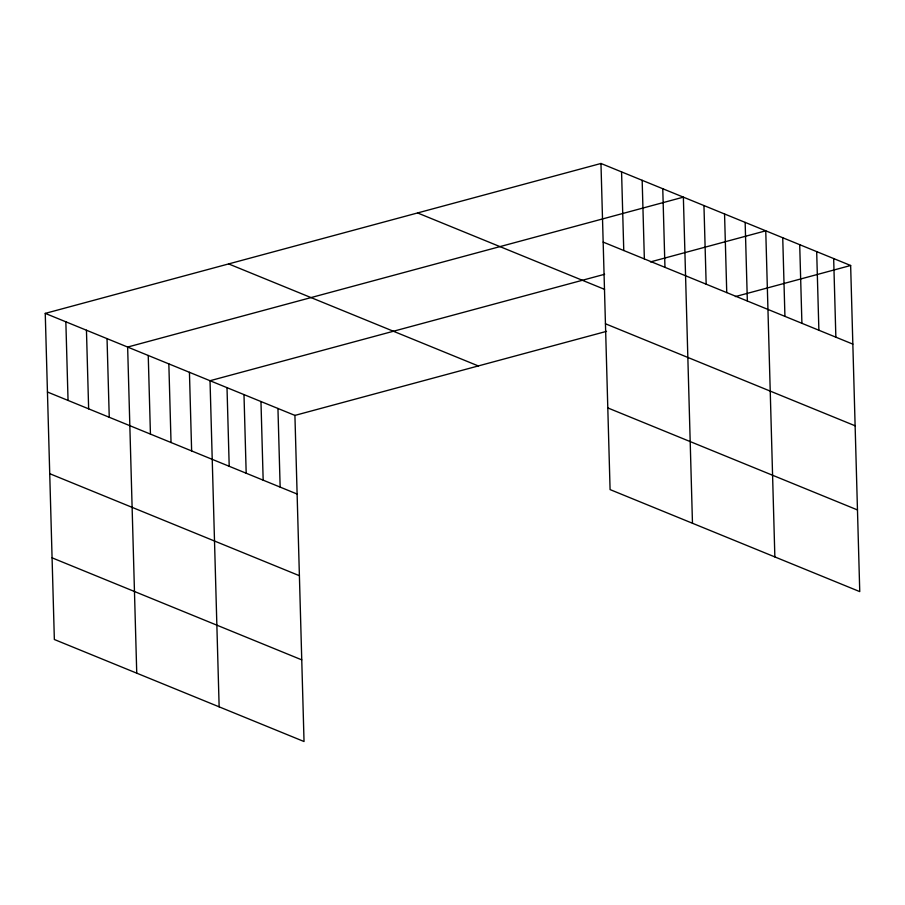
<?xml version="1.0" encoding="UTF-8"?>
<svg xmlns="http://www.w3.org/2000/svg" width="905" height="905" viewBox="0 0 905 905"><rect width="100%" height="100%" fill="white"/><g stroke="black" fill="none" stroke-linecap="round" stroke-linejoin="round"><path stroke-width="1.36" d="M45.25 313.39L294.917 415.406L304.035 741.523L54.357 639.507L45.25 313.39L600.965 163.477L850.643 265.493L859.75 591.61L610.083 489.594L600.965 163.477M604.631 274.272L210.028 380.722L219.146 706.839M650.48 261.907L765.754 230.809L774.861 556.926M294.917 415.406L606.52 331.354M735.369 296.591L850.643 265.493M603.171 242.099L852.838 344.115M417.578 212.947L604.563 289.351M605.445 323.775L855.123 425.791M607.798 407.917L857.465 509.934M228.637 263.921L478.304 365.937M47.445 392.012L297.112 494.04M49.73 473.688L299.397 575.704M52.083 557.831L301.75 659.858M833.663 258.559L835.858 337.18M816.683 251.624L818.878 330.246M799.703 244.678L801.909 323.311M782.735 237.744L784.929 316.365M745.154 222.392L747.349 301.014M724.554 213.976L726.749 292.598M703.954 205.559L706.16 284.181M692.472 523.26L683.366 197.143L127.639 347.056L136.745 673.173M662.765 188.726L664.96 267.348M642.165 180.31L644.36 258.932M621.565 171.893L623.76 250.515M277.948 408.472L280.143 487.094M260.968 401.537L263.163 480.159M243.988 394.603L246.183 473.225M227.008 387.657L229.203 466.29M189.439 372.306L191.634 450.928M168.839 363.889L171.034 442.511M148.239 355.473L150.434 434.095M107.039 338.64L109.245 417.262M86.45 330.223L88.645 408.845M65.85 321.807L68.045 400.429"/></g></svg>
